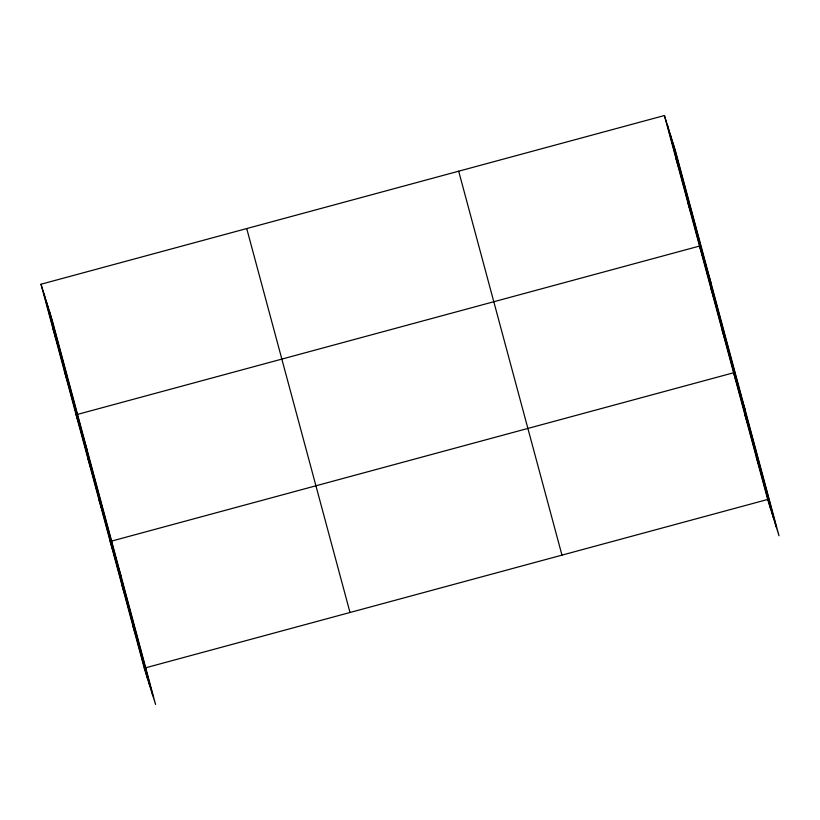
<?xml version="1.0" encoding="UTF-8"?>
<svg xmlns="http://www.w3.org/2000/svg" width="820" height="820" viewBox="0 0 820 820"><rect width="100%" height="100%" fill="white"/><g stroke="black" fill="none" stroke-linecap="round" stroke-linejoin="round"><path stroke-width="1.23" d="M41 284.232L52.306 320.538L155.585 704.472L144.279 668.167L41 284.232L664.415 115.528L675.721 151.833L779 535.768L767.694 499.462L664.415 115.528M144.279 668.167L767.694 499.462M676.121 159.039L679.165 168.807M687.826 202.55L690.86 212.318M710.837 282.367L699.532 246.061L76.117 414.776L87.422 451.082M710.889 288.302L713.933 298.07M722.246 330.532L725.29 340.3M744.919 409.067L733.613 372.762L110.198 541.466L121.504 577.772M744.97 414.992L748.014 424.76M756.327 457.222L759.371 466.99M52.706 327.744L55.75 337.512M64.411 371.265L67.455 381.034M87.474 457.006L90.518 466.775M98.841 499.236L101.875 509.005M121.555 583.697L124.599 593.465M132.922 625.937L135.966 635.705M672.995 143.08L776.274 527.004M670.186 134.06L773.465 517.984M667.459 125.296L770.739 509.23M458.687 171.206L561.966 555.13M246.728 228.565L350.007 612.489M49.579 311.784L152.858 695.708M46.771 302.764L150.05 686.688M44.044 294.001L147.323 677.935"/></g></svg>
